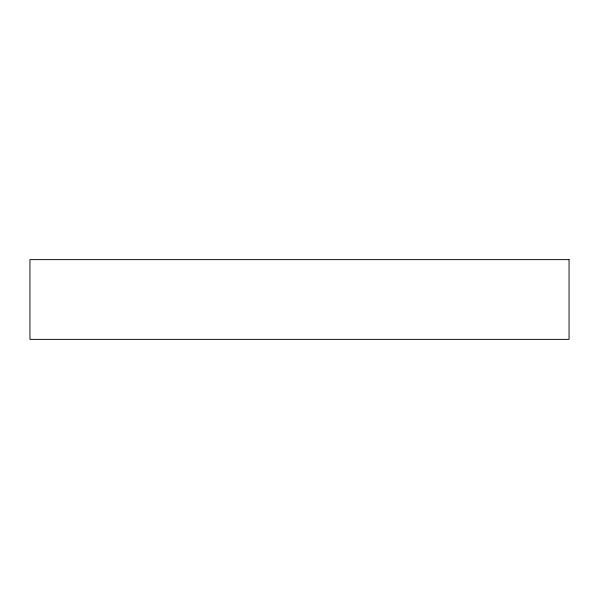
<?xml version="1.0" encoding="UTF-8"?>
<svg xmlns="http://www.w3.org/2000/svg" width="599" height="599" viewBox="0 0 599 599"><rect width="100%" height="100%" fill="white"/><g stroke="black" fill="none" stroke-linecap="round" stroke-linejoin="round"><path stroke-width="0.9" d="M569.05 259.629L29.95 259.629L29.95 339.371L569.05 339.371L569.05 259.629"/></g></svg>
